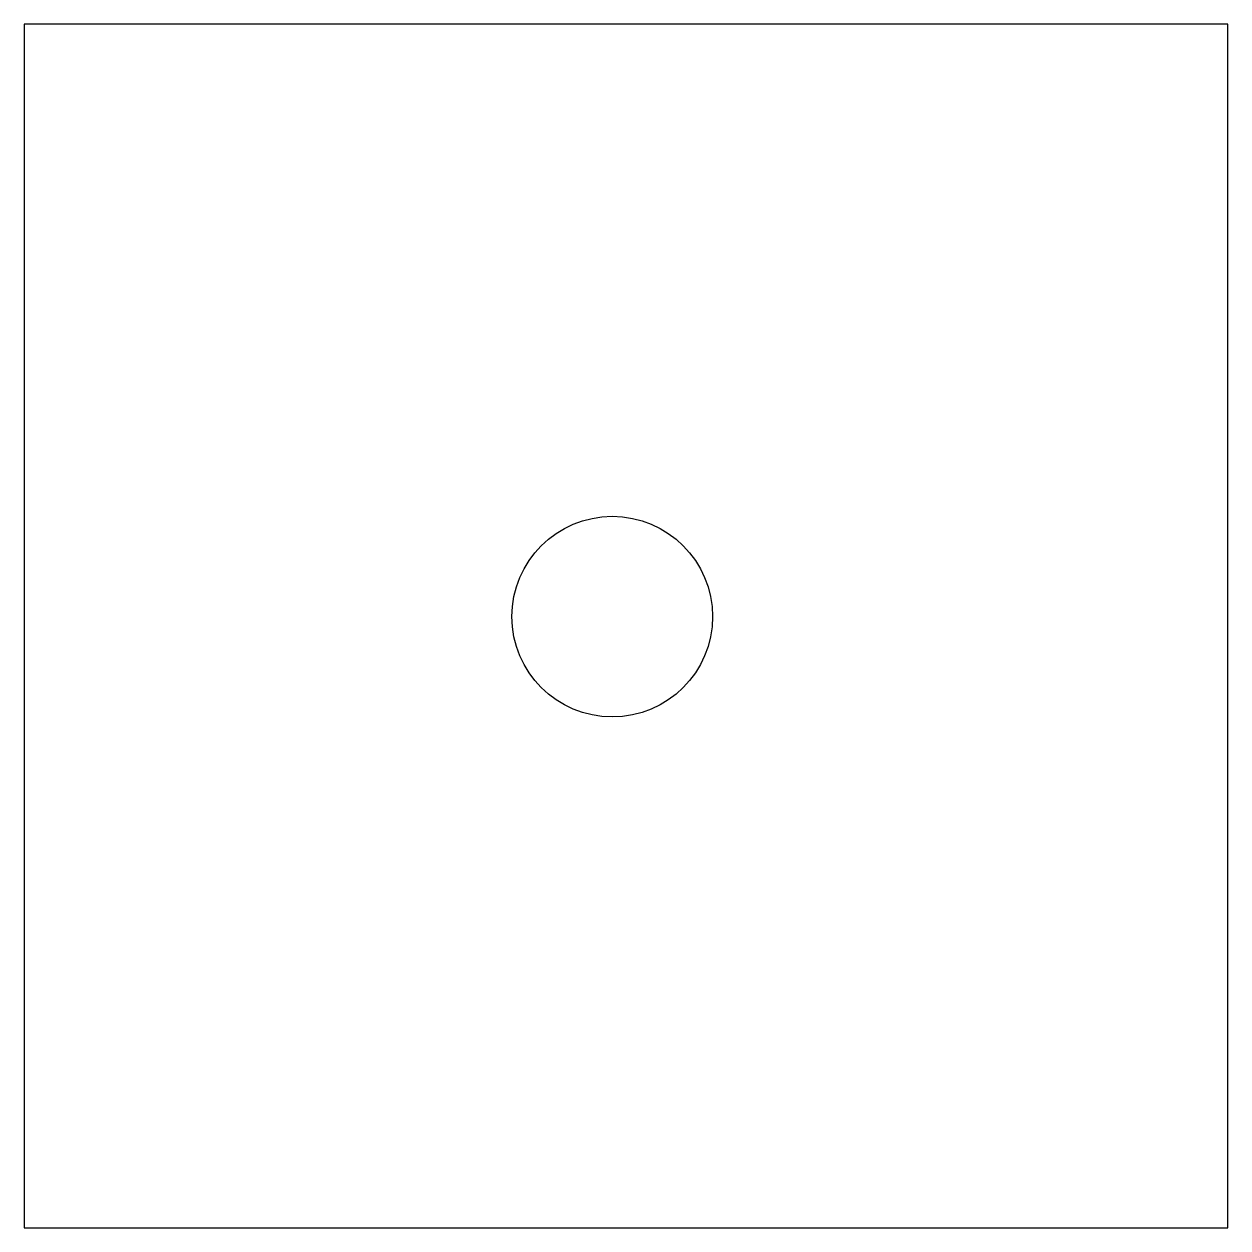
# Model space of a CAD drawing. Header units: millimetres. Extents: x -90 to 0, y -90 to 0.
import ezdxf

# ---------------------------------------------------------------- set-up
doc = ezdxf.new("R2010")
doc.units = ezdxf.units.MM
doc.layers.get('0').update_dxf_attribs({"linetype": 'CONTINUOUS'})

msp = doc.modelspace()

# ---------------------------------------------------------------- linework, layer by layer
msp.add_lwpolyline([(0, -90), (0, 0), (-90, 0), (-90, -90)], close=True)
msp.add_circle((-46.03, -44.301), 7.5)

doc.saveas('drawing.dxf')
